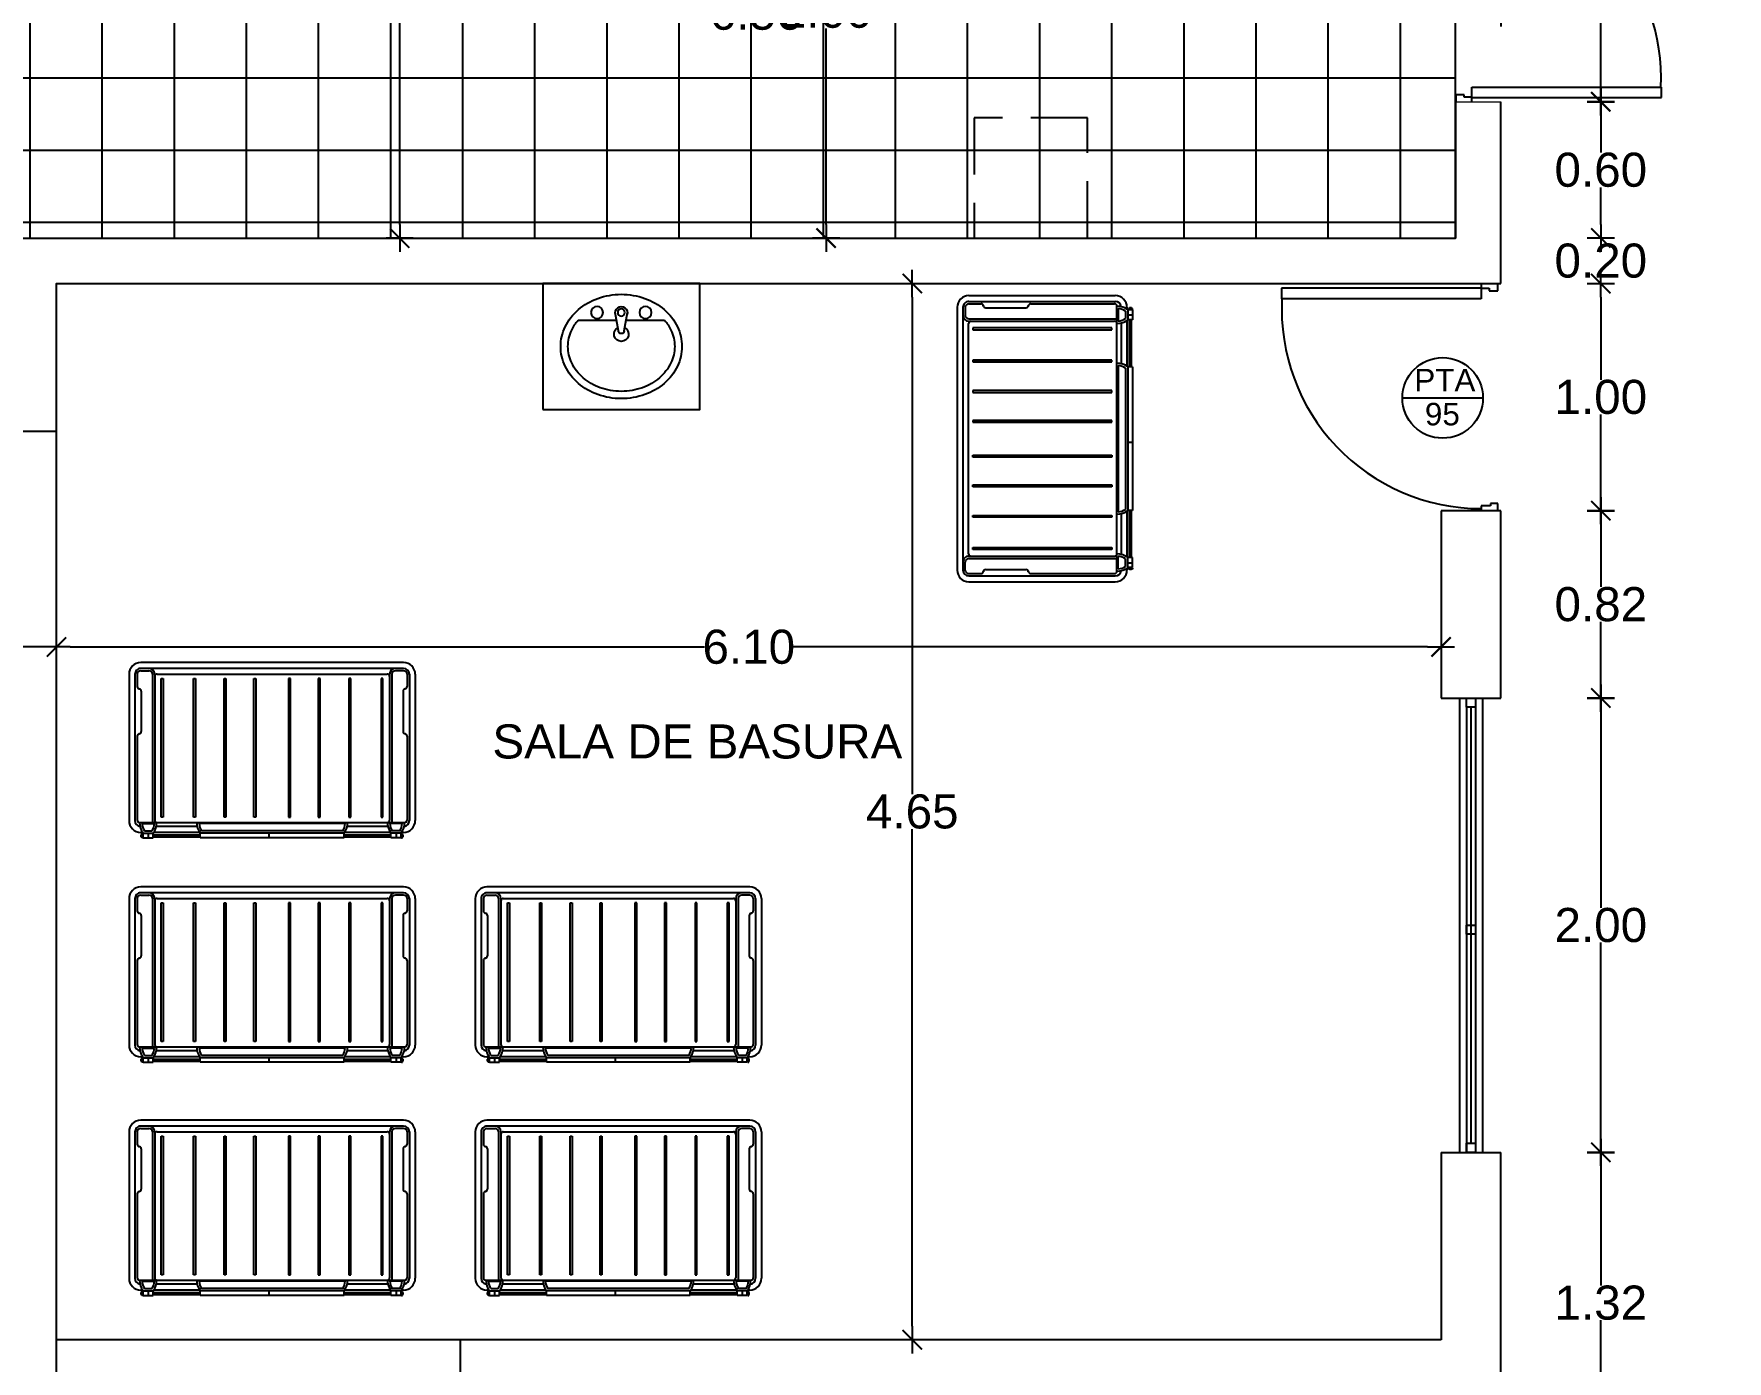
# Model space of a CAD drawing. Header units: millimetres. Extents: x 1217 to 2428, y 234 to 644.
# Drawn here: x 2364.73 to 2372.19, y 288.12 to 293.96 of the extents above; entities that cross this region are included whole.
import ezdxf

# ---------------------------------------------------------------- set-up
doc = ezdxf.new("R2010")
doc.units = ezdxf.units.MM
doc.linetypes.add('HIDDEN2', pattern=[0.1875, 0.125, -0.0625])
doc.layers.get('0').update_dxf_attribs({"lineweight": 5})
for name, color, linetype in [('0.1', 251, 'Continuous'), ('0.2', 2, 'Continuous'), ('0.3', 6, 'Continuous'), ('1PAV', 9, 'Continuous'), ('25', 2, 'Continuous'), ('A-DOORSYM', 1, 'Continuous'), ('ARTEFACTOS', 4, 'Continuous'), ('COTAS', 252, 'Continuous'), ('COTAS INTERIORES', 3, 'Continuous'), ('hoja puerta', 2, 'Continuous'), ('Muebles', 8, 'Continuous'), ('MURO', 5, 'Continuous'), ('muros', 7, 'Continuous'), ('SIMBOLOS', 2, 'Continuous'), ('Tabiques', 4, 'Continuous'), ('Texto', 1, 'Continuous')]:
    doc.layers.add(name, color=color, linetype=linetype)
doc.styles.add('INTERARQ', font='arial.ttf')
doc.styles.add('ROMANS', font='arial.ttf', dxfattribs={"height": 22.5})
doc.styles.get("Standard").update_dxf_attribs({"font": 'arial.ttf'})
doc.dimstyles.new('ESCALA_1-50', dxfattribs={"dimtxt": 0.15, "dimasz": 0.06, "dimexe": 0.18, "dimexo": 0.0625, "dimgap": 0, "dimtad": 0, "dimtih": 1, "dimtoh": 1, "dimzin": 0, "dimdsep": 46, "dimtxsty": 'INTERARQ', "dimblk": 'DIMTICK', "dimcen": 0, "dimse1": 1, "dimse2": 1, "dimclrd": 256, "dimclre": 1, "dimclrt": 2, "dimadec": 0, "dimazin": 0, "dimtfac": 4.5, "dimtofl": 0, "dimtmove": 2, "dimatfit": 3, "dimldrblk": 'DIMTICK', "dimfxl": 1, "dimtolj": 1, "dimtzin": 0, "dimarcsym": 0})

# ---------------------------------------------------------------- blocks, each defined once
blk = doc.blocks.new('1000P')
for p, q in [((0.0516, 0.3738), (0.0594, 0.3738)), ((0.0535, 0.3932), (0.0561, 0.3932)), ((0.0535, 0.3932), (0.0535, 0.3849)), ((0.0535, 0.3849), (0.0561, 0.3849)), ((0.0607, 0.3982), (0.0561, 0.3982)), ((0.0561, 0.3982), (0.0561, 0.38)), ((0.0561, 0.38), (0.0607, 0.38)), ((0.0607, 0.38), (0.0607, 0.3982)), ((0.0607, 0.3932), (0.0623, 0.3932)), ((0.0607, 0.3849), (0.0623, 0.3849)), ((0.0623, 0.3982), (0.1068, 0.3982)), ((0.0623, 0.3982), (0.0623, 0.378)), ((0.0623, 0.378), (0.1068, 0.378)), ((0.0843, 0.378), (0.0843, 0.3982)), ((0.1068, 0.3982), (0.1068, 0.378)), ((0.3134, 0.3932), (0.1068, 0.3932)), ((0.3134, 0.3849), (0.1068, 0.3849)), ((0.1097, 0.3738), (0.3106, 0.3738)), ((0.3027, 0.3738), (0.3106, 0.3738)), ((0.3134, 0.3982), (0.9466, 0.3982)), ((0.3134, 0.3982), (0.3134, 0.378)), ((0.3134, 0.378), (0.9466, 0.378)), ((0.6446, 0.378), (0.6446, 0.3982)), ((0.9466, 0.3982), (0.9466, 0.378)), ((1.1532, 0.3932), (0.9466, 0.3932)), ((1.1532, 0.3849), (0.9466, 0.3849)), ((0.9494, 0.3738), (1.1503, 0.3738)), ((1.1977, 0.3982), (1.1532, 0.3982)), ((1.1532, 0.3982), (1.1532, 0.378)), ((1.1977, 0.378), (1.1532, 0.378)), ((1.1757, 0.378), (1.1757, 0.3982)), ((1.1977, 0.3982), (1.1977, 0.378)), ((1.1993, 0.3932), (1.1977, 0.3932)), ((1.1993, 0.3849), (1.1977, 0.3849)), ((1.1993, 0.38), (1.1993, 0.3982)), ((1.1993, 0.3982), (1.2039, 0.3982)), ((1.2039, 0.38), (1.1993, 0.38)), ((1.2006, 0.3738), (1.2084, 0.3738)), ((1.2084, 0.3738), (1.2006, 0.3738)), ((1.2039, 0.3982), (1.2039, 0.38)), ((1.2065, 0.3932), (1.2039, 0.3932)), ((1.2065, 0.3849), (1.2039, 0.3849)), ((1.2065, 0.3932), (1.2065, 0.3849)), ((0, -0.3222), (0, 0.3222)), ((0.0258, -0.3222), (0.0258, 0.3222)), ((0.0361, -0.0501), (0.0361, 0.3196)), ((1.2136, 0.3299), (0.0464, 0.3299)), ((0.0572, 0.3353), (0.1119, 0.3353)), ((0.0678, 0.3677), (0.1013, 0.3677)), ((0.1027, -0.3222), (0.1027, 0.3299)), ((0.113, -0.3222), (0.113, 0.3196)), ((0.1204, 0.348), (0.2999, 0.348)), ((0.1421, 0.3066), (0.1421, -0.304)), ((0.1504, 0.3066), (0.1421, 0.3066)), ((0.1504, -0.304), (0.1504, 0.3066)), ((0.2839, 0.3066), (0.2839, -0.304)), ((0.2922, 0.3066), (0.2839, 0.3066)), ((0.2922, -0.304), (0.2922, 0.3066)), ((0.3084, 0.3353), (0.9516, 0.3353)), ((0.319, 0.3677), (0.941, 0.3677)), ((0.4184, 0.3066), (0.4184, -0.304)), ((0.4268, 0.3066), (0.4184, 0.3066)), ((0.4268, -0.304), (0.4268, 0.3066)), ((0.5493, 0.3066), (0.5493, -0.304)), ((0.5576, 0.3066), (0.5493, 0.3066)), ((0.5576, -0.304), (0.5576, 0.3066)), ((0.7024, 0.3066), (0.7107, 0.3066)), ((0.7024, -0.304), (0.7024, 0.3066)), ((0.7107, 0.3066), (0.7107, -0.304)), ((0.8332, 0.3066), (0.8416, 0.3066)), ((0.8332, -0.304), (0.8332, 0.3066)), ((0.8416, 0.3066), (0.8416, -0.304)), ((0.9601, 0.348), (1.1396, 0.348)), ((0.9678, 0.3066), (0.9761, 0.3066)), ((0.9678, -0.304), (0.9678, 0.3066)), ((0.9761, 0.3066), (0.9761, -0.304)), ((1.1096, 0.3066), (1.1179, 0.3066)), ((1.1096, -0.304), (1.1096, 0.3066)), ((1.1179, 0.3066), (1.1179, -0.304)), ((1.147, -0.3222), (1.147, 0.3196)), ((1.2028, 0.3353), (1.1481, 0.3353)), ((1.1573, -0.3222), (1.1573, 0.3299)), ((1.1922, 0.3677), (1.1587, 0.3677)), ((1.2239, -0.0501), (1.2239, 0.3196)), ((1.2342, -0.3222), (1.2342, 0.3222)), ((1.26, -0.3222), (1.26, 0.3222)), ((0.0433, -0.0604), (0.0464, -0.0604)), ((0.0536, -0.2477), (0.0536, -0.0707)), ((1.2064, -0.2477), (1.2064, -0.0707)), ((1.2064, -0.2477), (1.2064, -0.0707)), ((1.2167, -0.0604), (1.2136, -0.0604)), ((0.0361, -0.3222), (0.0361, -0.2683)), ((0.0433, -0.258), (0.0464, -0.258)), ((1.2167, -0.258), (1.2136, -0.258)), ((1.2239, -0.3222), (1.2239, -0.2683)), ((0.0516, -0.3377), (0.0872, -0.3377)), ((0.0516, -0.348), (1.2084, -0.348)), ((1.1367, -0.3233), (0.1233, -0.3233)), ((0.1421, -0.304), (0.1504, -0.304)), ((0.2839, -0.304), (0.2922, -0.304)), ((0.4184, -0.304), (0.4268, -0.304)), ((0.5493, -0.304), (0.5576, -0.304)), ((0.7107, -0.304), (0.7024, -0.304)), ((0.8416, -0.304), (0.8332, -0.304)), ((0.9761, -0.304), (0.9678, -0.304)), ((1.1179, -0.304), (1.1096, -0.304)), ((1.2084, -0.3377), (1.1728, -0.3377)), ((0.0516, -0.3738), (1.2084, -0.3738))]:
    blk.add_line(p, q)
for centre, radius, start, end in [((0.0516, 0.3222), 0.0516, 90, 180), ((0.1299, 0.3294), 0.0833, 144.31082, 179.63235), ((0.0392, 0.3294), 0.0833, 0.36765, 35.68918), ((0.3811, 0.3294), 0.0833, 144.31082, 179.63235), ((0.8789, 0.3294), 0.0833, 0.36765, 35.68918), ((1.2208, 0.3294), 0.0833, 144.31082, 179.63235), ((1.1301, 0.3294), 0.0833, 0.36765, 35.68918), ((1.2084, 0.3222), 0.0516, 0, 90), ((0.0516, 0.3222), 0.0258, 96.36778, 180), ((0.0464, 0.3196), 0.0103, 90, 180), ((0.1299, 0.3294), 0.073, 148.36205, 175.32915), ((0.0392, 0.3294), 0.073, 4.67085, 31.63795), ((0.1233, 0.3196), 0.0103, 90, 180), ((0.3811, 0.3294), 0.073, 148.36205, 175.32915), ((0.8789, 0.3294), 0.073, 4.67085, 31.63795), ((1.1367, 0.3196), 0.0103, 0, 90), ((1.2208, 0.3294), 0.073, 148.36205, 175.32915), ((1.1301, 0.3294), 0.073, 4.67085, 31.63795), ((1.2084, 0.3222), 0.0258, 0, 83.63222), ((1.2136, 0.3196), 0.0103, 0, 90), ((0.0464, -0.0501), 0.0103, 180, 270), ((0.0433, -0.0707), 0.0103, 0, 90), ((1.2167, -0.0707), 0.0103, 90, 180), ((1.2136, -0.0501), 0.0103, 270, 0), ((0.0464, -0.2683), 0.0103, 90, 180), ((0.0433, -0.2477), 0.0103, 270, 0), ((1.2167, -0.2477), 0.0103, 180, 270), ((1.2136, -0.2683), 0.0103, 0, 90), ((0.0516, -0.3222), 0.0516, 180, 270), ((0.0516, -0.3222), 0.0258, 180, 270), ((0.0516, -0.3222), 0.0155, 180, 270), ((0.0872, -0.3222), 0.0155, 270, 360), ((0.0872, -0.3222), 0.0258, 270, 360), ((0.1233, -0.313), 0.0103, 180, 270), ((1.1367, -0.313), 0.0103, 270, 0), ((1.1367, -0.313), 0.0103, 270, 0), ((1.1728, -0.3222), 0.0258, 180, 270), ((1.1728, -0.3222), 0.0155, 180, 270), ((1.2084, -0.3222), 0.0155, 270, 0), ((1.2084, -0.3222), 0.0516, 270, 0), ((1.2084, -0.3222), 0.0258, 270, 0)]:
    blk.add_arc(centre, radius, start, end)
blk = doc.blocks.new('800-P')
at = {"layer": '25', "xscale": 0.98, "yscale": 0.98, "zscale": 0.98, "rotation": 270}
blk.add_blockref('1000P', (-75073.7293, 20509.3088), dxfattribs=at)
blk = doc.blocks.new('Simple-A ras - 095 x 202mm_1-19-10_54')
at = {"layer": 'A-DOORSYM'}
blk.add_arc((0.3675, 0.035), 0.8338, 87.03344, 180, dxfattribs=at)
at = {"layer": 'hoja puerta'}
for p, q in [((0.4107, 0.035), (0.4107, 0.87)), ((0.4557, 0.87), (0.4107, 0.87)), ((0.4557, 0.035), (0.4557, 0.87)), ((-0.455, 0.035), (-0.475, 0.035)), ((-0.455, -0.0038), (-0.455, 0.035)), ((0.4557, 0.035), (0.4107, 0.035)), ((0.455, 0.0012), (0.445, 0.0012)), ((0.445, 0.0012), (0.445, -0.035)), ((0.455, 0.035), (0.455, 0.0012)), ((0.475, 0.035), (0.455, 0.035)), ((-0.475, -0.035), (-0.445, -0.035)), ((-0.445, -0.0038), (-0.455, -0.0038)), ((-0.445, -0.035), (-0.445, -0.0038)), ((0.445, -0.035), (0.475, -0.035))]:
    blk.add_line(p, q, dxfattribs=at)
blk = doc.blocks.new('Van1-pla')
at = {"color": 8}
for p, q in [((-2.16, 42.32), (-18.03, 42.32)), ((-1.41, 37.99), (-2.71, 45.49)), ((0.99, 37.99), (2.29, 45.49)), ((17.6, 42.32), (1.74, 42.32))]:
    blk.add_line(p, q, dxfattribs=at)
blk.add_lwpolyline([(-25.21, 31.5, 0.112687), (-23.37, 23.44, 0.103282), (-17.89, 16.3, 0.092276), (-9.94, 11.68, 0.085761), (-0.21, 10, 0.085761), (9.52, 11.68, 0.092276), (17.47, 16.3, 0.103282), (22.95, 23.44, 0.112687), (24.79, 31.5, 0.112687), (22.95, 39.56, 0.103282), (17.47, 46.7, 0.092276), (9.52, 51.32, 0.085761), (-0.21, 53, 0.085761), (-9.94, 51.32, 0.092276), (-17.89, 46.7, 0.103282), (-23.37, 39.56, 0.112687)], format="xyb", close=True, dxfattribs=at)
for points in [[(-18.03, 42.32, 0.063934), (-20.67, 38.26, 0.112687), (-22.21, 31.5, 0.112687)], [(-22.21, 31.5, 0.112687), (-20.67, 24.74, 0.103282), (-15.93, 18.57, 0.092276), (-8.94, 14.51, 0.085761), (-0.21, 13, 0.085761), (8.51, 14.51, 0.092276), (15.51, 18.57, 0.103282), (20.25, 24.74, 0.112687), (21.79, 31.5, 0.112687), (20.25, 38.26, 0.063934), (17.6, 42.32, 0.092276)]]:
    blk.add_lwpolyline(points, format="xyb", dxfattribs=at)
for centre, radius in [((-10.21, 45.49), 2.5), ((-0.21, 45.49), 1.5), ((9.79, 45.49), 2.5)]:
    blk.add_circle(centre, radius, dxfattribs=at)
for centre, radius, start, end in [((-0.21, 45.49), 2.5, 340.33287, 199.66713), ((-0.21, 36.6), 3, 118.18244, 61.81756), ((-0.21, 37.99), 1.2, 180, 0)]:
    blk.add_arc(centre, radius, start, end, dxfattribs=at)
blk = doc.blocks.new('DIMTICK')
at = {"color": 1}
for p, q in [((-1, 0), (1, 0)), ((0, 1), (0, -1))]:
    blk.add_line(p, q, dxfattribs=at)
at = {"color": 3, "const_width": 0.141}
blk.add_lwpolyline([(0.71, 0.71), (-0.71, -0.71)], dxfattribs=at)
blk = doc.blocks.new('*D974')
at = {"layer": 'COTAS INTERIORES', "lineweight": -2, "ltscale": 3, "transparency": 16777216}
for p, q in [((2368.2225, 295.0057), (2368.2225, 294.1423)), ((2368.2225, 293.1258), (2368.2225, 293.9892))]:
    blk.add_line(p, q, dxfattribs=at)
at = {"layer": 'Defpoints', "color": 0, "ltscale": 3, "transparency": 16777216}
for p in [(2368.7746, 295.0657, 0), (2368.2225, 293.0658), (2368.7746, 293.0658, 0)]:
    blk.add_point(p, dxfattribs=at)
at = {"layer": 'COTAS INTERIORES', "lineweight": -2, "ltscale": 3, "transparency": 16777216, "xscale": 0.06, "yscale": 0.06, "zscale": 0.06}
for p, rotation in [((2368.2225, 295.0657), 90), ((2368.2225, 293.0658), 270)]:
    blk.add_blockref('DIMTICK', p, dxfattribs=dict(at, rotation=rotation))
at = {"layer": 'COTAS INTERIORES', "color": 2, "ltscale": 3, "transparency": 16777216, "insert": (2368.2225, 294.0657), "char_height": 0.15, "attachment_point": 5, "style": 'INTERARQ'}
blk.add_mtext('\\A1;2.00', dxfattribs=at)
blk = doc.blocks.new('*D860')
at = {"layer": 'COTAS INTERIORES', "lineweight": -2, "ltscale": 3, "transparency": 16777216}
for p, q in [((2364.8946, 291.2658), (2367.6871, 291.2658)), ((2370.8696, 291.2658), (2368.0771, 291.2658))]:
    blk.add_line(p, q, dxfattribs=at)
at = {"layer": 'Defpoints', "color": 0, "ltscale": 3, "transparency": 16777216}
for p in [(2364.8346, 291.2658), (2364.8346, 288.1567, 0), (2370.9296, 288.1567, 0)]:
    blk.add_point(p, dxfattribs=at)
at = {"layer": 'COTAS INTERIORES', "lineweight": -2, "ltscale": 3, "transparency": 16777216, "xscale": 0.06, "yscale": 0.06, "zscale": 0.06, "rotation": 180}
blk.add_blockref('DIMTICK', (2364.8346, 291.2658), dxfattribs=at)
at = {"layer": 'COTAS INTERIORES', "lineweight": -2, "ltscale": 3, "transparency": 16777216, "xscale": 0.06, "yscale": 0.06, "zscale": 0.06}
blk.add_blockref('DIMTICK', (2370.9296, 291.2658), dxfattribs=at)
at = {"layer": 'COTAS INTERIORES', "color": 2, "ltscale": 3, "transparency": 16777216, "insert": (2367.8821, 291.2658), "char_height": 0.15, "attachment_point": 5, "style": 'INTERARQ'}
blk.add_mtext('\\A1;6.10', dxfattribs=at)
blk = doc.blocks.new('*D981')
at = {"layer": 'COTAS INTERIORES', "lineweight": -2, "ltscale": 3, "transparency": 16777216}
for p, q in [((2368.6017, 292.8058), (2368.6017, 290.6174)), ((2368.6017, 288.2758), (2368.6017, 290.4642))]:
    blk.add_line(p, q, dxfattribs=at)
at = {"layer": 'Defpoints', "color": 0, "ltscale": 3, "transparency": 16777216}
for p in [(2368.0141, 292.8658, 0), (2368.0141, 288.2158, 0), (2368.6017, 288.2158)]:
    blk.add_point(p, dxfattribs=at)
at = {"layer": 'COTAS INTERIORES', "lineweight": -2, "ltscale": 3, "transparency": 16777216, "xscale": 0.06, "yscale": 0.06, "zscale": 0.06}
for p, rotation in [((2368.6017, 292.8658), 90), ((2368.6017, 288.2158), 270)]:
    blk.add_blockref('DIMTICK', p, dxfattribs=dict(at, rotation=rotation))
at = {"layer": 'COTAS INTERIORES', "color": 2, "ltscale": 3, "transparency": 16777216, "insert": (2368.6017, 290.5408), "char_height": 0.15, "attachment_point": 5, "style": 'INTERARQ'}
blk.add_mtext('\\A1;4.65', dxfattribs=at)
blk = doc.blocks.new('*D982')
at = {"layer": 'COTAS INTERIORES', "lineweight": -2, "ltscale": 3, "transparency": 16777216}
for p, q in [((2371.2536, 286.7903), (2371.6041, 286.7903)), ((2372.3296, 286.7903), (2371.9791, 286.7903))]:
    blk.add_line(p, q, dxfattribs=at)
at = {"layer": 'Defpoints', "color": 0, "ltscale": 3, "transparency": 16777216}
for p in [(2371.1936, 288.3783, 0), (2372.3896, 288.3783, 0), (2372.3896, 286.7903)]:
    blk.add_point(p, dxfattribs=at)
at = {"layer": 'COTAS INTERIORES', "lineweight": -2, "ltscale": 3, "transparency": 16777216, "xscale": 0.06, "yscale": 0.06, "zscale": 0.06, "rotation": 180}
blk.add_blockref('DIMTICK', (2371.1936, 286.7903), dxfattribs=at)
at = {"layer": 'COTAS INTERIORES', "lineweight": -2, "ltscale": 3, "transparency": 16777216, "xscale": 0.06, "yscale": 0.06, "zscale": 0.06}
blk.add_blockref('DIMTICK', (2372.3896, 286.7903), dxfattribs=at)
at = {"layer": 'COTAS INTERIORES', "color": 2, "ltscale": 3, "transparency": 16777216, "insert": (2371.7916, 286.7903), "char_height": 0.15, "attachment_point": 5, "style": 'INTERARQ'}
blk.add_mtext('\\A1;1.20', dxfattribs=at)
blk = doc.blocks.new('*D1010')
at = {"layer": 'COTAS INTERIORES', "lineweight": -2, "ltscale": 3, "transparency": 16777216}
for p, q in [((2364.6946, 294.0571), (2367.7189, 294.0571)), ((2371.1336, 294.0571), (2368.1093, 294.0571))]:
    blk.add_line(p, q, dxfattribs=at)
at = {"layer": 'Defpoints', "color": 0, "ltscale": 3, "transparency": 16777216}
for p in [(2371.1936, 294.0571), (2371.1936, 293.6658, 0), (2364.6346, 293.0658, 0)]:
    blk.add_point(p, dxfattribs=at)
at = {"layer": 'COTAS INTERIORES', "lineweight": -2, "ltscale": 3, "transparency": 16777216, "xscale": 0.06, "yscale": 0.06, "zscale": 0.06, "rotation": 180}
blk.add_blockref('DIMTICK', (2364.6346, 294.0571), dxfattribs=at)
at = {"layer": 'COTAS INTERIORES', "lineweight": -2, "ltscale": 3, "transparency": 16777216, "xscale": 0.06, "yscale": 0.06, "zscale": 0.06}
blk.add_blockref('DIMTICK', (2371.1936, 294.0571), dxfattribs=at)
at = {"layer": 'COTAS INTERIORES', "color": 2, "ltscale": 3, "transparency": 16777216, "insert": (2367.9141, 294.0571), "char_height": 0.15, "attachment_point": 5, "style": 'INTERARQ'}
blk.add_mtext('\\A1;6.56', dxfattribs=at)
blk = doc.blocks.new('*D919')
at = {"layer": 'COTAS INTERIORES', "lineweight": -2, "ltscale": 3, "transparency": 16777216}
for p, q in [((2371.6331, 292.8058), (2371.6331, 292.4423)), ((2371.6331, 291.9258), (2371.6331, 292.2892))]:
    blk.add_line(p, q, dxfattribs=at)
at = {"layer": 'Defpoints', "color": 0, "ltscale": 3, "transparency": 16777216}
for p in [(2371.22, 292.8658), (2371.22, 291.8658), (2371.6331, 291.8658)]:
    blk.add_point(p, dxfattribs=at)
at = {"layer": 'COTAS INTERIORES', "lineweight": -2, "ltscale": 3, "transparency": 16777216, "xscale": 0.06, "yscale": 0.06, "zscale": 0.06}
for p, rotation in [((2371.6331, 292.8658), 90), ((2371.6331, 291.8658), 270)]:
    blk.add_blockref('DIMTICK', p, dxfattribs=dict(at, rotation=rotation))
at = {"layer": 'COTAS INTERIORES', "color": 2, "ltscale": 3, "transparency": 16777216, "insert": (2371.6331, 292.3658), "char_height": 0.15, "attachment_point": 5, "style": 'INTERARQ'}
blk.add_mtext('\\A1;1.00', dxfattribs=at)
blk = doc.blocks.new('*D920')
at = {"layer": 'COTAS INTERIORES', "lineweight": -2, "ltscale": 3, "transparency": 16777216}
for p, q in [((2371.6331, 291.8058), (2371.6331, 291.5298)), ((2371.6331, 291.1008), (2371.6331, 291.3767))]:
    blk.add_line(p, q, dxfattribs=at)
at = {"layer": 'Defpoints', "color": 0, "ltscale": 3, "transparency": 16777216}
for p in [(2371.22, 291.8658), (2371.22, 291.0408, 0), (2371.6331, 291.0408)]:
    blk.add_point(p, dxfattribs=at)
at = {"layer": 'COTAS INTERIORES', "lineweight": -2, "ltscale": 3, "transparency": 16777216, "xscale": 0.06, "yscale": 0.06, "zscale": 0.06}
for p, rotation in [((2371.6331, 291.8658), 90), ((2371.6331, 291.0408), 270)]:
    blk.add_blockref('DIMTICK', p, dxfattribs=dict(at, rotation=rotation))
at = {"layer": 'COTAS INTERIORES', "color": 2, "ltscale": 3, "transparency": 16777216, "insert": (2371.6331, 291.4533), "char_height": 0.15, "attachment_point": 5, "style": 'INTERARQ'}
blk.add_mtext('\\A1;0.82', dxfattribs=at)
blk = doc.blocks.new('*D921')
at = {"layer": 'COTAS INTERIORES', "lineweight": -2, "ltscale": 3, "transparency": 16777216}
for p, q in [((2371.6331, 290.9808), (2371.6331, 290.1173)), ((2371.6331, 289.1008), (2371.6331, 289.9642))]:
    blk.add_line(p, q, dxfattribs=at)
at = {"layer": 'Defpoints', "color": 0, "ltscale": 3, "transparency": 16777216}
for p in [(2371.22, 291.0408, 0), (2371.22, 289.0408), (2371.6331, 289.0408)]:
    blk.add_point(p, dxfattribs=at)
at = {"layer": 'COTAS INTERIORES', "lineweight": -2, "ltscale": 3, "transparency": 16777216, "xscale": 0.06, "yscale": 0.06, "zscale": 0.06}
for p, rotation in [((2371.6331, 291.0408), 90), ((2371.6331, 289.0408), 270)]:
    blk.add_blockref('DIMTICK', p, dxfattribs=dict(at, rotation=rotation))
at = {"layer": 'COTAS INTERIORES', "color": 2, "ltscale": 3, "transparency": 16777216, "insert": (2371.6331, 290.0408), "char_height": 0.15, "attachment_point": 5, "style": 'INTERARQ'}
blk.add_mtext('\\A1;2.00', dxfattribs=at)
blk = doc.blocks.new('*D922')
at = {"layer": 'COTAS INTERIORES', "lineweight": -2, "ltscale": 3, "transparency": 16777216}
for p, q in [((2371.6331, 288.9808), (2371.6331, 288.4549)), ((2371.6331, 287.7758), (2371.6331, 288.3016))]:
    blk.add_line(p, q, dxfattribs=at)
at = {"layer": 'Defpoints', "color": 0, "ltscale": 3, "transparency": 16777216}
for p in [(2371.22, 289.0408), (2371.22, 287.7158), (2371.6331, 287.7158)]:
    blk.add_point(p, dxfattribs=at)
at = {"layer": 'COTAS INTERIORES', "lineweight": -2, "ltscale": 3, "transparency": 16777216, "xscale": 0.06, "yscale": 0.06, "zscale": 0.06}
for p, rotation in [((2371.6331, 289.0408), 90), ((2371.6331, 287.7158), 270)]:
    blk.add_blockref('DIMTICK', p, dxfattribs=dict(at, rotation=rotation))
at = {"layer": 'COTAS INTERIORES', "color": 2, "ltscale": 3, "transparency": 16777216, "insert": (2371.6331, 288.3783), "char_height": 0.15, "attachment_point": 5, "style": 'INTERARQ'}
blk.add_mtext('\\A1;1.32', dxfattribs=at)
blk = doc.blocks.new('*D961')
at = {"layer": 'COTAS INTERIORES', "lineweight": -2, "ltscale": 3, "transparency": 16777216}
for p, q in [((2371.6331, 295.4049), (2371.6331, 294.6419)), ((2371.6331, 293.7258), (2371.6331, 294.4888))]:
    blk.add_line(p, q, dxfattribs=at)
at = {"layer": 'Defpoints', "color": 0, "ltscale": 3, "transparency": 16777216}
for p in [(2371.1935, 295.4649, 0), (2371.1936, 293.6658), (2371.6331, 293.6658)]:
    blk.add_point(p, dxfattribs=at)
at = {"layer": 'COTAS INTERIORES', "lineweight": -2, "ltscale": 3, "transparency": 16777216, "xscale": 0.06, "yscale": 0.06, "zscale": 0.06}
for p, rotation in [((2371.6331, 295.4649), 90), ((2371.6331, 293.6658), 270)]:
    blk.add_blockref('DIMTICK', p, dxfattribs=dict(at, rotation=rotation))
at = {"layer": 'COTAS INTERIORES', "color": 2, "ltscale": 3, "transparency": 16777216, "insert": (2371.6331, 294.5654), "char_height": 0.15, "attachment_point": 5, "style": 'INTERARQ'}
blk.add_mtext('\\A1;1.80', dxfattribs=at)
blk = doc.blocks.new('*D962')
at = {"layer": 'COTAS INTERIORES', "lineweight": -2, "ltscale": 3, "transparency": 16777216}
for p, q in [((2371.6331, 293.6058), (2371.6331, 293.4424)), ((2371.6331, 293.1258), (2371.6331, 293.2892))]:
    blk.add_line(p, q, dxfattribs=at)
at = {"layer": 'Defpoints', "color": 0, "ltscale": 3, "transparency": 16777216}
for p in [(2371.1936, 293.6658), (2370.9936, 293.0658, 0), (2371.6331, 293.0658)]:
    blk.add_point(p, dxfattribs=at)
at = {"layer": 'COTAS INTERIORES', "lineweight": -2, "ltscale": 3, "transparency": 16777216, "xscale": 0.06, "yscale": 0.06, "zscale": 0.06}
for p, rotation in [((2371.6331, 293.6658), 90), ((2371.6331, 293.0658), 270)]:
    blk.add_blockref('DIMTICK', p, dxfattribs=dict(at, rotation=rotation))
at = {"layer": 'COTAS INTERIORES', "color": 2, "ltscale": 3, "transparency": 16777216, "insert": (2371.6331, 293.3658), "char_height": 0.15, "attachment_point": 5, "style": 'INTERARQ'}
blk.add_mtext('\\A1;0.60', dxfattribs=at)
blk = doc.blocks.new('*D963')
at = {"layer": 'COTAS INTERIORES', "lineweight": -2, "ltscale": 3, "transparency": 16777216}
for p, q in [((2371.6331, 293.1258), (2371.6331, 293.1858)), ((2371.6331, 292.8058), (2371.6331, 292.7458))]:
    blk.add_line(p, q, dxfattribs=at)
at = {"layer": 'Defpoints', "color": 0, "ltscale": 3, "transparency": 16777216}
for p in [(2370.9936, 293.0658), (2371.1936, 292.8658), (2371.6331, 292.8658)]:
    blk.add_point(p, dxfattribs=at)
at = {"layer": 'COTAS INTERIORES', "lineweight": -2, "ltscale": 3, "transparency": 16777216, "xscale": 0.06, "yscale": 0.06, "zscale": 0.06}
for p, rotation in [((2371.6331, 293.0658), 270), ((2371.6331, 292.8658), 90)]:
    blk.add_blockref('DIMTICK', p, dxfattribs=dict(at, rotation=rotation))
at = {"layer": 'COTAS INTERIORES', "color": 2, "ltscale": 3, "transparency": 16777216, "insert": (2371.6331, 292.9658), "char_height": 0.15, "attachment_point": 5, "style": 'INTERARQ'}
blk.add_mtext('\\A1;0.20', dxfattribs=at)
blk = doc.blocks.new('*D964')
at = {"layer": 'COTAS INTERIORES', "lineweight": -2, "ltscale": 3, "transparency": 16777216}
for p, q in [((2366.3452, 295.0557), (2366.3452, 294.1673)), ((2366.3452, 293.1258), (2366.3452, 294.0142))]:
    blk.add_line(p, q, dxfattribs=at)
at = {"layer": 'Defpoints', "color": 0, "ltscale": 3, "transparency": 16777216}
for p in [(2364.8346, 295.1157, 0), (2366.3452, 295.1157), (2366.1346, 293.0658, 0)]:
    blk.add_point(p, dxfattribs=at)
at = {"layer": 'COTAS INTERIORES', "lineweight": -2, "ltscale": 3, "transparency": 16777216, "xscale": 0.06, "yscale": 0.06, "zscale": 0.06}
for p, rotation in [((2366.3452, 295.1157), 90), ((2366.3452, 293.0658), 270)]:
    blk.add_blockref('DIMTICK', p, dxfattribs=dict(at, rotation=rotation))
at = {"layer": 'COTAS INTERIORES', "color": 2, "ltscale": 3, "transparency": 16777216, "insert": (2366.3452, 294.0907), "char_height": 0.15, "attachment_point": 5, "style": 'INTERARQ'}
blk.add_mtext('\\A1;2.05', dxfattribs=at)

msp = doc.modelspace()

# ---------------------------------------------------------------- hatches: boundary and pattern name
at = {"layer": 'COTAS', "ltscale": 3}
h = msp.add_hatch(dxfattribs=at)
h.set_pattern_fill('NET', color=256, scale=0.1)
h.set_pattern_definition([(0, (1166.47292, 65.17067), (0, 0.3175), []), (90, (1166.47292, 65.17067), (-0.3175, 2e-17), [])])
edge = h.paths.add_edge_path()
edge.add_line((2363.43267, 290.86817), (2363.43267, 290.06832))
edge.add_line((2363.43267, 290.06832), (2364.63462, 290.06832))
edge.add_line((2364.63462, 290.06832), (2364.63462, 293.06576))
edge.add_line((2364.63462, 293.06576), (2370.99361, 293.06576))
edge.add_line((2370.99361, 293.06576), (2370.99462, 295.49572))
edge.add_line((2370.99462, 295.49572), (2370.04462, 295.49572))
edge.add_line((2370.04462, 295.49572), (2370.04406, 295.46572))
edge.add_line((2370.04406, 295.46572), (2369.79462, 295.46572))
edge.add_line((2369.79462, 295.46572), (2369.79461, 296.31572))
edge.add_line((2369.79461, 296.31572), (2368.87462, 296.31572))
edge.add_line((2368.87462, 296.31572), (2368.87462, 295.06572))
edge.add_line((2368.87462, 295.06572), (2368.67462, 295.06572))
edge.add_line((2368.67462, 295.06572), (2368.67462, 295.11572))
edge.add_line((2368.67462, 295.11572), (2364.83462, 295.11571))
edge.add_line((2364.83462, 295.11571), (2364.83462, 295.06572))
edge.add_line((2364.83462, 295.06572), (2364.63462, 295.06572))
edge.add_line((2364.63462, 295.06572), (2364.63462, 300.26244))
edge.add_line((2364.63462, 300.26244), (2363.43269, 300.26244))
edge.add_line((2363.43269, 300.26244), (2363.43268, 290.86817))

# ---------------------------------------------------------------- linework, layer by layer
at = {"ltscale": 3, "elevation": 0}
msp.add_lwpolyline([(2370.99357, 293.66583), (2371.19361, 293.66583)], dxfattribs=at)
at = {"layer": '0.1'}
for p, q in [((2371.04162, 291.00076, 0), (2371.04162, 289.04076, 0)), ((2371.08162, 291.00076, 0), (2371.08162, 289.04076, 0))]:
    msp.add_line(p, q, dxfattribs=at)
at = {"layer": '0.1', "elevation": 0}
msp.add_lwpolyline([(2366.97481, 292.31057), (2367.66583, 292.31057), (2367.66583, 292.86576), (2366.97481, 292.86576)], close=True, dxfattribs=at)
msp.add_lwpolyline([(2371.06162, 289.08076), (2371.06162, 291.00076)], dxfattribs=at)
at = {"layer": '0.2', "linetype": 'ByBlock', "elevation": 0}
for points in [[(2371.08162, 291.04076), (2371.08162, 291.00076), (2371.04162, 291.00076), (2371.04162, 291.04076), (2371.08162, 291.04076)], [(2371.08162, 290.04076), (2371.08162, 290.00076), (2371.04162, 290.00076), (2371.04162, 290.04076), (2371.08162, 290.04076)], [(2371.08162, 289.08076), (2371.08162, 289.04076), (2371.04162, 289.04076), (2371.04162, 289.08076), (2371.08162, 289.08076)]]:
    msp.add_lwpolyline(points, dxfattribs=at)
at = {"layer": '0.3'}
for p, q in [((2371.17962, 291.86576, 0), (2371.07962, 291.86576, 0)), ((2371.01162, 291.04076, 0), (2371.01162, 289.04076, 0))]:
    msp.add_line(p, q, dxfattribs=at)
at = {"layer": '0.3', "elevation": 0}
msp.add_lwpolyline([(2371.11162, 291.04076), (2371.11162, 289.04076)], dxfattribs=at)
at = {"layer": 'COTAS', "ltscale": 3, "elevation": 0}
msp.add_lwpolyline([(2363.43267, 290.86817), (2363.43267, 290.06832), (2364.63462, 290.06832), (2364.63462, 293.06576), (2370.99361, 293.06576), (2370.99462, 295.49572), (2370.04462, 295.49572), (2370.04406, 295.46572), (2369.79462, 295.46572), (2369.79462, 295.46572), (2369.79461, 296.31572), (2368.87462, 296.31572), (2368.87462, 295.06572), (2368.67462, 295.06572), (2368.67462, 295.11572), (2364.83462, 295.11571), (2364.83462, 295.06572), (2364.63462, 295.06572), (2364.63462, 300.26244), (2363.43269, 300.26244), (2363.43268, 290.86817)], dxfattribs=at)
at = {"layer": 'MURO', "color": 5}
msp.add_line((2364.83462, 286.66532, 0), (2364.83462, 291.26575, 0), dxfattribs=at)
at = {"layer": 'MURO', "color": 5, "elevation": 0}
for points in [[(2364.83462, 291.26575), (2364.83462, 292.21575)], [(2366.61351, 288.21577), (2364.83462, 288.21577)]]:
    msp.add_lwpolyline(points, dxfattribs=at)
at = {"layer": 'muros', "ltscale": 3}
for p, q in [((2371.19361, 291.86576, 0), (2370.92962, 291.86576, 0)), ((2370.92962, 291.86576, 0), (2370.92962, 291.04076, 0)), ((2371.19361, 291.04076, 0), (2371.19361, 291.86576, 0)), ((2370.92962, 289.04076, 0), (2370.92962, 288.21577, 0)), ((2371.19361, 287.71577, 0), (2371.19361, 289.04076, 0))]:
    msp.add_line(p, q, dxfattribs=at)
at = {"layer": 'muros', "elevation": 0}
for points in [[(2370.99361, 293.66583), (2370.99361, 293.06576)], [(2371.19361, 292.86576), (2371.19361, 293.66583)], [(2364.63462, 292.21575), (2364.63462, 293.06576), (2370.99361, 293.06576)], [(2364.63462, 292.21575), (2364.83462, 292.21575), (2364.83462, 292.86576), (2371.19361, 292.86576)], [(2364.83462, 291.26575), (2364.63462, 291.26575)], [(2370.92962, 288.21577), (2366.61351, 288.21577)], [(2366.61351, 287.71577), (2366.61351, 288.21577)]]:
    msp.add_lwpolyline(points, dxfattribs=at)
at = {"layer": 'muros', "ltscale": 3, "elevation": 0}
for points in [[(2370.92962, 291.04076), (2371.19361, 291.04076)], [(2370.92962, 289.04076), (2371.19361, 289.04076)]]:
    msp.add_lwpolyline(points, dxfattribs=at)
at = {"layer": 'SIMBOLOS', "color": 1, "linetype": 'Continuous'}
msp.add_line((2370.75958, 292.36218), (2371.11423, 292.36218), dxfattribs=at)
msp.add_circle((2370.9369, 292.36218), 0.17733, dxfattribs=at)
at = {"layer": 'Tabiques', "color": 8, "linetype": 'HIDDEN2', "ltscale": 2, "elevation": 0}
msp.add_lwpolyline([(2368.87368, 293.06576), (2369.37368, 293.06576), (2369.37368, 293.59583), (2368.87368, 293.59583), (2368.87368, 293.06576)], dxfattribs=at)

# ---------------------------------------------------------------- block references
at = {"layer": '1PAV', "ltscale": 0.05, "xscale": 1.020408163266608, "yscale": 1.020408163266608, "zscale": 1.020408163266608}
msp.add_blockref('800-P', (78975.01931, -20635.05351, 0), dxfattribs=at)
at = {"layer": '1PAV', "ltscale": 0.05, "xscale": 1.020408163266608, "yscale": 1.020408163266608, "zscale": 1.020408163266608, "rotation": 270}
for p in [(-18561.45251, -76315.02277, 0), (-18561.45251, -76316.01067, 0), (-18559.92824, -76316.01067, 0), (-18561.45251, -76317.0377, 0), (-18559.92824, -76317.0377, 0)]:
    msp.add_blockref('800-P', p, dxfattribs=at)
at = {"layer": 'ARTEFACTOS', "color": 8, "xscale": -0.01067797122059912, "yscale": 0.01067797122059912, "zscale": 0.01067797122059912}
msp.add_blockref('Van1-pla', (2367.3186, 292.25231, 0), dxfattribs=at)
at = {"layer": 'Muebles', "rotation": 269.9999876625433}
msp.add_blockref('Simple-A ras - 095 x 202mm_1-19-10_54', (2371.02957, 294.14083, 0), dxfattribs=at)
at = {"layer": 'Muebles', "xscale": 1.052634841246629, "yscale": 1.052634841246629, "zscale": 1.052634841246629, "rotation": 90.00001233747115}
msp.add_blockref('Simple-A ras - 095 x 202mm_1-19-10_54', (2371.14278, 292.36576, 0), dxfattribs=at)

# ---------------------------------------------------------------- texts
at = {"layer": 'SIMBOLOS', "color": 2, "style": 'ROMANS'}
for s, p in [('PTA', (2370.81201, 292.3912)), ('95', (2370.85862, 292.24137))]:
    msp.add_text(s, height=0.099, dxfattribs=at).set_placement(p)
at = {"layer": 'Texto', "insert": (2367.65569, 290.8488, 0), "char_height": 0.15, "width": 1.9772647, "attachment_point": 5}
msp.add_mtext('SALA DE BASURA', dxfattribs=at)

# ---------------------------------------------------------------- dimensions: what is measured, and where the dimension line sits
at = {"layer": 'COTAS INTERIORES', "ltscale": 3}
for base, p1, p2, picture, middle in [((2371.63307, 293.66583, 0), (2371.19351, 295.46488, 0), (2371.19361, 293.66583, 0), '*D961', (2371.63307, 294.56536, 0)), ((2366.34523, 295.11572, 0), (2366.13465, 293.06576, 0), (2364.83463, 295.11572, 0), '*D964', (2366.34523, 294.09074, 0)), ((2368.22252, 293.06576), (2368.77462, 295.06572, 0), (2368.77462, 293.06576, 0), '*D974', (2368.22252, 294.06574)), ((2371.63307, 293.06576, 0), (2371.19361, 293.66583, 0), (2370.99361, 293.06576, 0), '*D962', (2371.63307, 293.3658, 0)), ((2371.63307, 292.86576, 0), (2370.99361, 293.06576, 0), (2371.19361, 292.86576, 0), '*D963', (2371.63307, 292.96576, 0)), ((2368.60168, 288.21577), (2368.01412, 292.86576, 0), (2368.01412, 288.21577, 0), '*D981', (2368.60168, 290.54077)), ((2371.63307, 291.86576, 0), (2371.22004, 292.86576, 0), (2371.22004, 291.86576, 0), '*D919', (2371.63307, 292.36576, 0)), ((2371.633067, 291.040764, 0), (2371.220045, 291.865757, 0), (2371.220045, 291.040764, 0), '*D920', (2371.633067, 291.45326, 0)), ((2371.63307, 289.04076, 0), (2371.22004, 291.04076, 0), (2371.22004, 289.04076, 0), '*D921', (2371.63307, 290.04076, 0)), ((2371.63307, 287.71577, 0), (2371.22004, 289.04076, 0), (2371.22004, 287.71577, 0), '*D922', (2371.63307, 288.37827, 0))]:
    dim = msp.add_linear_dim(base=base, p1=p1, p2=p2, angle=90, dimstyle='ESCALA_1-50', dxfattribs=at)
    dim.commit()
    dim.dimension.update_dxf_attribs({"geometry": picture, "text_midpoint": middle})
for base, p1, p2, picture, middle in [((2371.19361, 294.05708), (2364.63462, 293.06576, 0), (2371.19361, 293.66583, 0), '*D1010', (2367.91411, 294.05708)), ((2364.834616, 291.265753, 0), (2370.92962, 288.156688, 0), (2364.834616, 288.156688, 0), '*D860', (2367.882118, 291.265753, 0)), ((2372.38962, 286.79031), (2371.19361, 288.37827, 0), (2372.38962, 288.37827, 0), '*D982', (2371.79162, 286.79031))]:
    dim = msp.add_linear_dim(base=base, p1=p1, p2=p2, dimstyle='ESCALA_1-50', dxfattribs=at)
    dim.commit()
    dim.dimension.update_dxf_attribs({"geometry": picture, "text_midpoint": middle})

doc.saveas('drawing.dxf')
